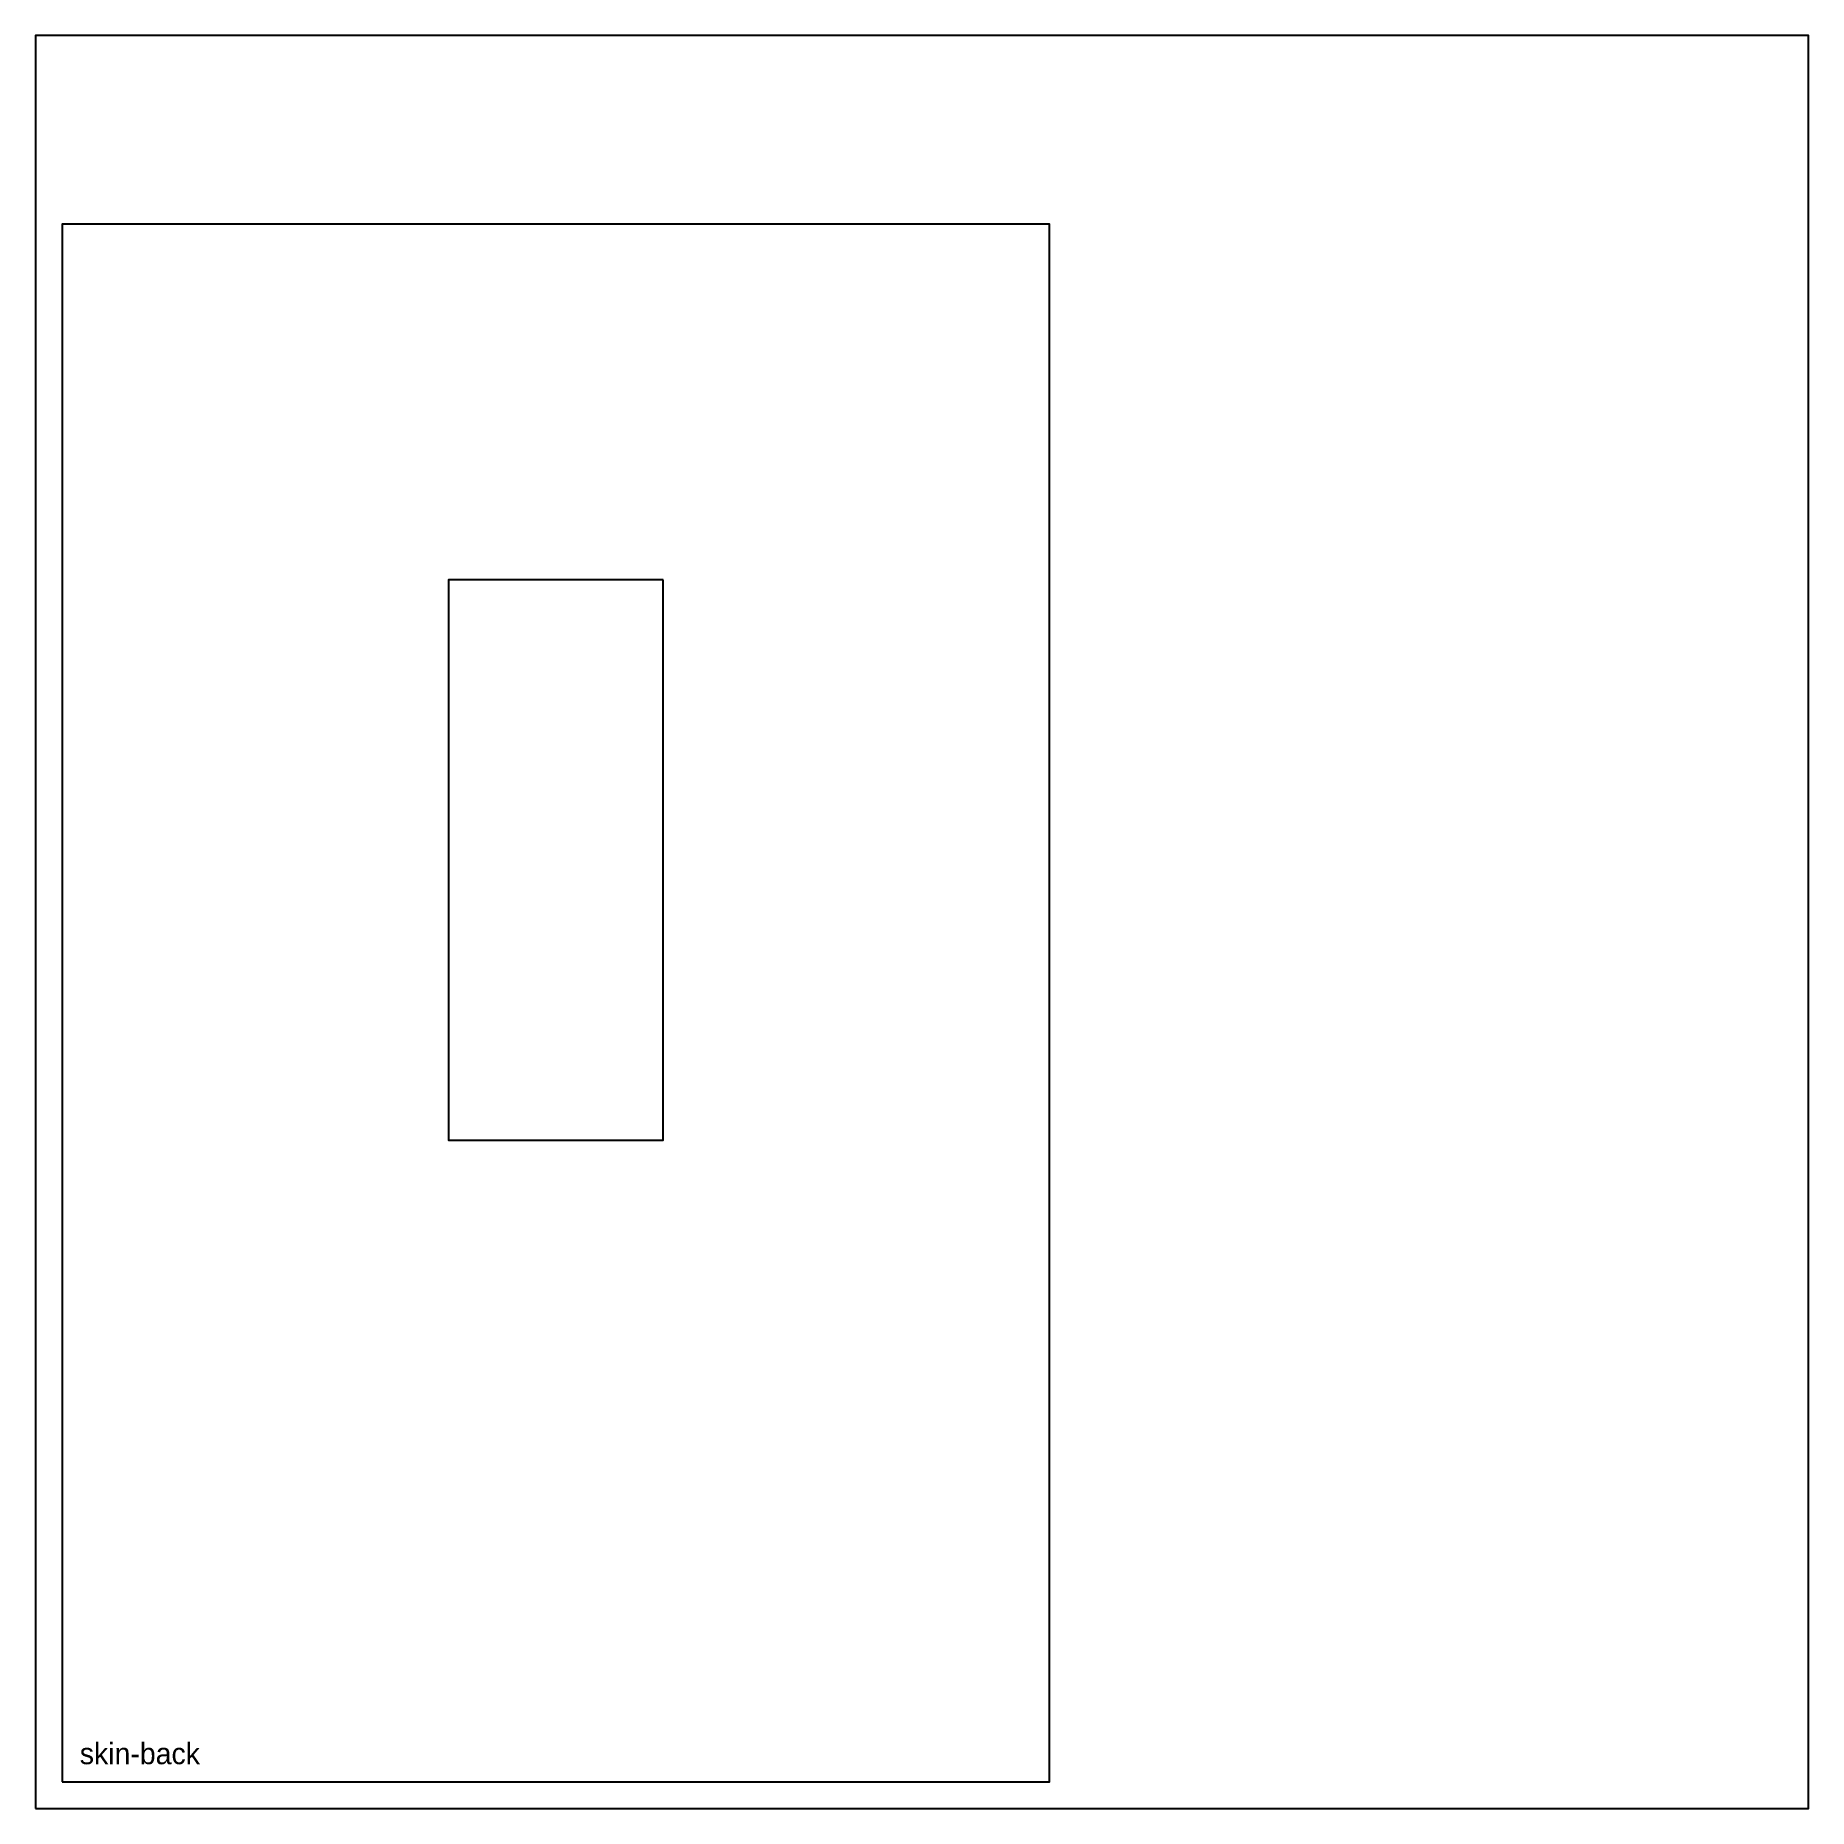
# Model space of a CAD drawing. Header units: millimetres. Extents: x 0 to 1000, y 0 to 1000.
import ezdxf

# ---------------------------------------------------------------- set-up
doc = ezdxf.new("R2010")
doc.units = ezdxf.units.MM
doc.layers.add('CUT_INSIDE', color=5, linetype='Continuous')
doc.layers.add('CUT_OUTSIDE', color=1, linetype='Continuous')

msp = doc.modelspace()

# ---------------------------------------------------------------- linework, layer by layer
at = {"layer": 'CUT_INSIDE'}
msp.add_lwpolyline([(354, 693), (233, 693), (233, 377), (354, 377), (354, 693)], close=True, dxfattribs=at)
at = {"layer": 'CUT_OUTSIDE'}
msp.add_lwpolyline([(15, 15), (572, 15), (572, 893.5), (15, 893.5), (15, 15)], close=True, dxfattribs=at)
at = {"layer": 'SHEET_EDGE'}
msp.add_lwpolyline([(0, 0), (1000, 0), (1000, 1000), (0, 1000)], close=True, dxfattribs=at)

# ---------------------------------------------------------------- texts
at = {"layer": 'NOTES'}
msp.add_text('skin-back', height=12, dxfattribs=at).set_placement((25, 25))

doc.saveas('drawing.dxf')
